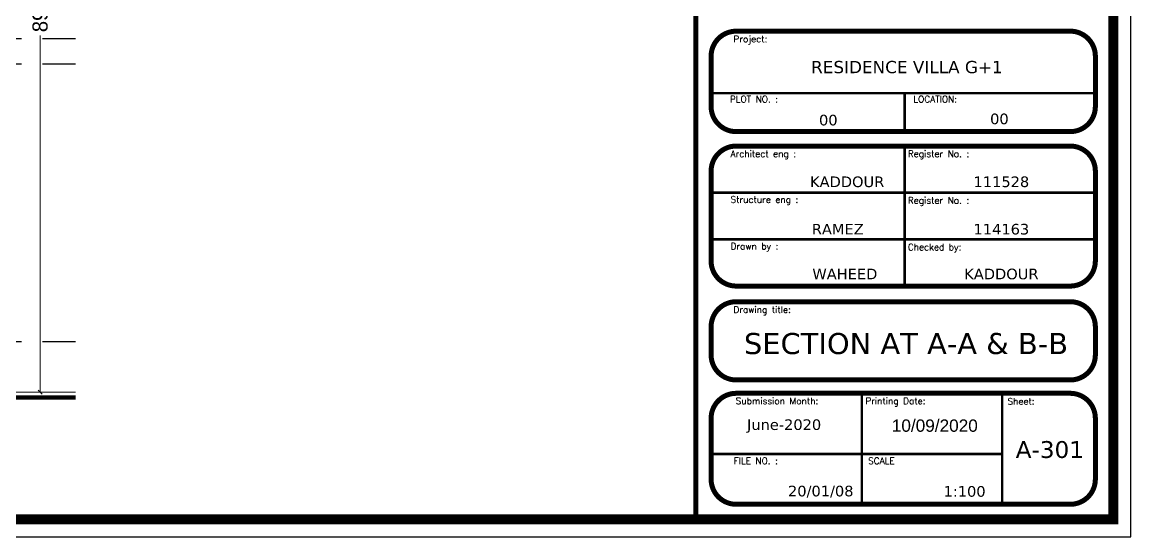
# Model space of a CAD drawing. Header units: centimetres. Extents: x 7997 to 116674, y 1017 to 13844.
# Drawn here: x 76135 to 77450, y 8084 to 8695 of the extents above; entities that cross this region are included whole.
import ezdxf
from ezdxf.enums import TextEntityAlignment as Align

# ---------------------------------------------------------------- set-up
doc = ezdxf.new("R2010")
doc.units = ezdxf.units.CM
doc.header["$LTSCALE"] = 200
doc.header["$PDMODE"] = 2
doc.linetypes.add('CENTER2', pattern=[1.125, 0.75, -0.125, 0.125, -0.125])
doc.layers.add('AXIS', color=9, linetype='CENTER2')
doc.layers.add('DIM', color=11, linetype='Continuous')
for name, color, linetype, lineweight in [('HA', 251, 'Continuous', 0), ('Level 10', 7, 'Continuous', 0), ('WALL', 3, 'Continuous', 25)]:
    doc.layers.add(name, color=color, linetype=linetype, lineweight=lineweight)
doc.styles.add('$0$$0$$0$sheet notes', font='verdana.ttf')
doc.styles.add('$0$$0$Roman', font='romans')
doc.styles.get("Standard").update_dxf_attribs({"font": 'arial.ttf'})
doc.styles.add('T2', font='')
doc.styles.add('TITLE SHEET SELAITIN$0$$0$$0$$0$sheet notes', font='verdana.ttf')
doc.styles.get('T2').set_extended_font_data('Elisia')
doc.dimstyles.new('NORMAL', dxfattribs={"dimtxt": 18, "dimasz": 5, "dimexe": 5, "dimexo": 5, "dimgap": 1, "dimtad": 0, "dimdec": 0, "dimdsep": 46, "dimtxsty": 'T2', "dimblk1": 'OBLIQUE', "dimblk2": 'OBLIQUE', "dimsah": 1, "dimcen": 0.09, "dimclrd": 4, "dimclre": 4, "dimclrt": 6, "dimadec": 0, "dimazin": 0, "dimtfac": 1, "dimtdec": 0, "dimtofl": 0, "dimtmove": 1, "dimatfit": 2, "dimldrblk": 'OPEN30', "dimfxl": 0, "dimtolj": 1, "dimtzin": 0, "dimlwd": 5, "dimlwe": 5, "dimarcsym": 0})

# ---------------------------------------------------------------- blocks, each defined once
blk = doc.blocks.new('_OBLIQUE')
at = {"color": 0, "linetype": 'ByBlock'}
blk.add_line((-0.5, -0.5), (0.5, 0.5), dxfattribs=at)
blk = doc.blocks.new('*D717')
at = {"layer": 'Defpoints', "color": 0, "transparency": 16777216}
for p in [(76155.8, 9150.9), (76155.8, 9150.9), (76155.8, 8255.9)]:
    blk.add_point(p, dxfattribs=at)
at = {"layer": 'WALL', "color": 4, "lineweight": 5, "transparency": 16777216}
for p, q in [((76155.8, 9150.9), (76155.8, 8727.5)), ((76155.8, 8255.9), (76155.8, 8679.2))]:
    blk.add_line(p, q, dxfattribs=at)
at = {"layer": 'WALL', "color": 4, "lineweight": 5, "transparency": 16777216, "xscale": 5, "yscale": 5, "zscale": 5}
for p, rotation in [((76155.8, 9150.9), 90), ((76155.8, 8255.9), 270)]:
    blk.add_blockref('_OBLIQUE', p, dxfattribs=dict(at, rotation=rotation))
at = {"layer": 'WALL', "color": 6, "transparency": 16777216, "insert": (76155.8, 8703.4), "char_height": 18, "attachment_point": 5, "rotation": 90, "style": 'T2'}
blk.add_mtext('\\A1;895', dxfattribs=at)
blk = doc.blocks.new('_Open30')
at = {"color": 0, "linetype": 'ByBlock', "lineweight": -2}
for p, q in [((-1, 0.27), (0, 0)), ((0, 0), (-1, -0.27)), ((0, 0), (-1, 0))]:
    blk.add_line(p, q, dxfattribs=at)
blk = doc.blocks.new('08-TITLE SHEET-selattin', base_point=(45714.8, -203081.4))
at = {"color": 0}
blk.add_lwpolyline([(51244.8, -203081.4), (45714.8, -203081.4), (45714.8, -206921.4), (51244.8, -206921.4)], close=True, dxfattribs=at)
at = {"color": 0, "linetype": 'ByBlock', "const_width": 17}
blk.add_lwpolyline([(45744.3, -206891.9), (51215.3, -206891.9), (51215.3, -203110.8), (45744.3, -203110.8)], close=True, dxfattribs=at)
at = {"color": 0, "linetype": 'ByBlock'}
for points, const_width in [([(50507.6, -203110.8), (50507.6, -206891.9)], 8.52), ([(50533.3, -206168.8), (51184.7, -206168.8)], 4.26), ([(50861.5, -206168.8), (50861.5, -206234)], 4.26), ([(50861.5, -206258.5), (50861.5, -206496)], 4.26), ([(50533.3, -206337.7), (51184.7, -206337.7)], 4.26), ([(50533.3, -206416.8), (51184.7, -206416.8)], 4.26), ([(50788.8, -206677.9), (50788.8, -206866.2)], 4.26), ([(51026.6, -206677.9), (51026.6, -206866.2)], 4.26), ([(50533.3, -206781), (51026.6, -206781)], 4.26)]:
    blk.add_lwpolyline(points, dxfattribs=dict(at, const_width=const_width))
at = {"color": 0, "linetype": 'ByBlock', "const_width": 8.52}
for points in [[(50575.9, -206063.6), (51142.1, -206063.6, -0.414214), (51184.7, -206106.2), (51184.7, -206191.4, -0.414214), (51142.1, -206234), (50575.9, -206234, -0.414214), (50533.3, -206191.4), (50533.3, -206106.2, -0.414214)], [(50575.9, -206258.5), (51142.1, -206258.5, -0.414214), (51184.7, -206301.1), (51184.7, -206453.4, -0.414214), (51142.1, -206496), (50575.9, -206496, -0.414214), (50533.3, -206453.4), (50533.3, -206301.1, -0.414214)], [(50575.9, -206522.5), (51142.1, -206522.5, -0.414214), (51184.7, -206565.1), (51184.7, -206612.7, -0.414214), (51142.1, -206655.3), (50575.9, -206655.3, -0.414214), (50533.3, -206612.7), (50533.3, -206565.1, -0.414214)], [(50575.9, -206677.9), (51142.1, -206677.9, -0.414214), (51184.7, -206720.5), (51184.7, -206823.6, -0.414214), (51142.1, -206866.2), (50575.9, -206866.2, -0.414214), (50533.3, -206823.6), (50533.3, -206720.5, -0.414214)]]:
    blk.add_lwpolyline(points, format="xyb", close=True, dxfattribs=at)
at = {"layer": 'HA', "ltscale": 1.2}
blk.add_lwpolyline([(45714.8, -203081.4), (51244.8, -203081.4), (51244.8, -206921.4), (45714.8, -206921.4)], close=True, dxfattribs=at)
at = {"color": 0, "style": '$0$$0$Roman'}
for s, height, p in [('Project:', 11.07, (50571.3, -206082.5)), ('PLOT NO. :', 11.07, (50565.2, -206184.5)), ('LOCATION:', 11.07, (50876.2, -206184.5)), ('Architect eng :', 11.074, (50566.3, -206277.1)), ('Register No. : ', 11.074, (50866.9, -206277.1)), ('Structure eng :', 11.074, (50566.3, -206354.7)), ('Register No. : ', 11.074, (50866.9, -206356.2)), ('Drawn by :', 11.07, (50566.3, -206433.9)), ('Checked by:', 11.074, (50866.9, -206435.4)), ('Drawing title:', 11.074, (50571.2, -206541.5)), ('Submission Month:', 11.074, (50575.1, -206696.4)), ('Printing Date:', 11.074, (50794.8, -206696.4)), ('Sheet:', 11.07, (51035.8, -206697.1)), ('FILE NO. :', 11.07, (50571.5, -206798.1)), ('SCALE', 11.07, (50799.6, -206798.1))]:
    blk.add_text(s, height=height, dxfattribs=at).set_placement(p)
at = {"color": 0, "style": '$0$$0$$0$sheet notes'}
for s, height, p in [('RESIDENCE VILLA G+1', 20.774, (50865.2, -206124.5)), ('00', 18.02, (50732, -206214.4)), ('00', 18.02, (51022, -206212.4)), ('KADDOUR', 18.02, (50764, -206319.1)), ('111528', 18.02, (51025.4, -206319.1)), ('RAMEZ', 18.02, (50748, -206399.5)), ('114163', 18.02, (51025.4, -206399.5)), ('WAHEED', 18.02, (50760, -206475.5)), ('KADDOUR', 18.02, (51025.4, -206475.5)), ('June-2020', 18.02, (50657.1, -206733.4)), ('20/01/08', 18.02, (50719.2, -206844.7)), ('1:100', 18.02, (50963, -206844.3))]:
    blk.add_text(s, height=height, dxfattribs=at).set_placement(p, align=Align.MIDDLE)
at = {"insert": (50839.6, -206722.3), "char_height": 20.86, "attachment_point": 1}
blk.add_mtext('10/09/2020', dxfattribs=at)

msp = doc.modelspace()

# ---------------------------------------------------------------- linework, layer by layer
at = {"linetype": 'Continuous'}
msp.add_lwpolyline([(73578.9978, 8084.0841), (77449.9978, 8084.0841), (77449.9978, 10772.0841), (73578.9978, 10772.0841)], close=True, dxfattribs=at)
at = {"layer": 'AXIS'}
for p, q in [((74358.7862, 8675.8886), (76197.8646, 8675.8886)), ((74358.7862, 8645.8886), (76197.8646, 8645.8886)), ((74358.7862, 8315.8886), (76197.8646, 8315.8886))]:
    msp.add_line(p, q, dxfattribs=at)
at = {"layer": 'Level 10'}
msp.add_line((75682.9799, 8255.8886), (76197.8646, 8255.8886), dxfattribs=at)
at = {"layer": 'Level 10', "const_width": 5}
msp.add_lwpolyline([(76197.8646, 8249.659), (75682.9799, 8249.659)], dxfattribs=at)

# ---------------------------------------------------------------- block references
at = {"layer": 'DIM', "color": 0, "linetype": 'Continuous', "xscale": 0.7000000000000026, "yscale": 0.7000000000000026, "zscale": 0.7000000000000026}
msp.add_blockref('08-TITLE SHEET-selattin', (73578.9978, 10772.0841), dxfattribs=at)

# ---------------------------------------------------------------- texts
at = {"color": 0, "style": 'TITLE SHEET SELAITIN$0$$0$$0$$0$sheet notes'}
for s, height, p in [('SECTION AT A-A & B-B', 25, (77183.1941, 8313.5955)), ('A-301', 20, (77353.8878, 8187.7563))]:
    msp.add_text(s, height=height, dxfattribs=at).set_placement(p, align=Align.MIDDLE)

# ---------------------------------------------------------------- dimensions: what is measured, and where the dimension line sits
at = {"layer": 'WALL'}
dim = msp.add_linear_dim(base=(76155.8052, 9150.8886), p1=(76155.8052, 8255.8886), p2=(76155.8052, 9150.8886), angle=90, dimstyle='NORMAL', dxfattribs=at)
dim.commit()
dim.dimension.update_dxf_attribs({"geometry": '*D717', "text_midpoint": (76155.8052, 8703.3886)})

doc.saveas('drawing.dxf')
